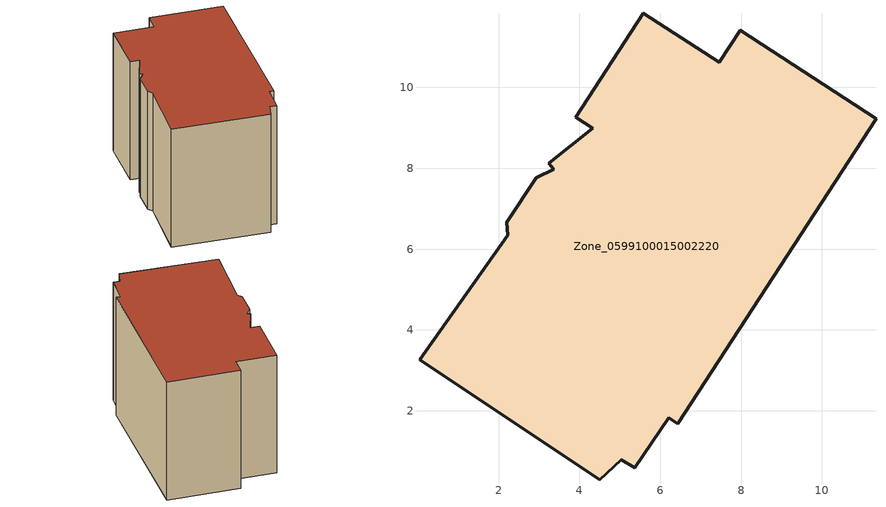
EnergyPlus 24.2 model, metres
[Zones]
Zone_0599100015002220
 floor ground (C_G): 7.46,10.62 7.98,11.41 11.34,9.23 6.43,1.69 6.21,1.83 5.36,0.6 5.04,0.79 4.5,0.3 0.04,3.26 2.22,6.35 2.2,6.67 2.93,7.77 3.37,7.98 3.24,8.12 4.33,8.99 3.9,9.27 5.58,11.83 z0.85
 wall outside (C_F): 7.98,11.41 7.46,10.62 5.58,11.83 3.9,9.27 4.33,8.99 3.24,8.12 3.37,7.98 2.93,7.77 2.2,6.67 2.22,6.35 0.04,3.26 4.5,0.3 5.04,0.79 5.36,0.6 6.21,1.83 6.43,1.69 11.34,9.23 7.98,11.41 z0.85:7.95
 roof outside (C_R): 5.36,0.6 6.21,1.83 6.43,1.69 11.34,9.23 7.98,11.41 7.46,10.62 5.58,11.83 3.9,9.27 4.33,8.99 3.24,8.12 3.37,7.98 2.93,7.77 2.2,6.67 2.22,6.35 0.04,3.26 4.5,0.3 5.04,0.79 z7.95
[BUILDING]
Pand.0599100015002220: North Axis=0; Terrain=City; Loads Convergence Tolerance Value=0.04; Temperature Convergence Tolerance Value=0.4; Solar Distribution=FullExterior; Maximum Number of Warmup Days=25; Minimum Number of Warmup Days=1
[Site:Location]
Rotterdam.The.Hague.AP_ZH_NLD Design_Conditions: Latitude=51.96; Longitude=4.45; Time Zone=1; Elevation=-4.5
[SITE:GROUNDTEMPERATURE:BUILDINGSURFACE]
18, 18, 18, 18, 18, 18, 18, 18, 18, 18, 18, 18
[MATERIAL] Thermal Absorptance=0.9; Solar Absorptance=0.7; Visible Absorptance=0.7
Name | Roughness | Thickness | Conductivity | Density | Specific Heat
G.TC.1965-1974 | MediumSmooth | 0.15 | 0.882353 | 540 | 1210
F.TC.1965-1974 | Rough | 0.3 | 0.697674 | 1920 | 840
R.TC.1965-1974 | MediumRough | 0.2 | 0.232558 | 1500 | 1000
[CONSTRUCTION]
C_G: G.TC.1965-1974
C_F: F.TC.1965-1974
C_R: R.TC.1965-1974
[ZONE]
Zone_0599100015002220: Type=1; Multiplier=1; Ceiling Height=Autocalculate; Volume=Autocalculate; Floor Area=autocalculate; Part of Total Floor Area=Yes
[ZONEINFILTRATION:DESIGNFLOWRATE]
Infil_Zone_0599100015002220: Zone or ZoneList or Space or SpaceList=Zone_0599100015002220; Schedule=AlwaysOn; Design Flow Rate Calculation Method=Flow/Area; Flow Rate per Floor Area=0.003; Constant Term Coefficient=1; Temperature Term Coefficient=0; Velocity Term Coefficient=0; Velocity Squared Term Coefficient=0
[HVACTEMPLATE:ZONE:IDEALLOADSAIRSYSTEM]
Zone_0599100015002220: Maximum Heating Supply Air Temperature=50; Minimum Cooling Supply Air Temperature=13; Maximum Heating Supply Air Humidity Ratio=0.0156; Minimum Cooling Supply Air Humidity Ratio=0.0077; Heating Limit=NoLimit; Cooling Limit=NoLimit; Dehumidification Control Type=ConstantSensibleHeatRatio; Cooling Sensible Heat Ratio=0.7; Dehumidification Setpoint=60; Humidification Control Type=None; Humidification Setpoint=30; Outdoor Air Method=None; Outdoor Air Flow Rate per Person=0.00944; Outdoor Air Flow Rate per Zone Floor Area=0; Outdoor Air Flow Rate per Zone=0; Demand Controlled Ventilation Type=None; Outdoor Air Economizer Type=NoEconomizer; Heat Recovery Type=None; Sensible Heat Recovery Effectiveness=0.7; Latent Heat Recovery Effectiveness=0.65
[ZONECONTROL:THERMOSTAT]
ThermostatControl_Zone_0599100015002220: Zone or ZoneList=Zone_0599100015002220; Control Type Schedule=DualSetpointControlType; Control 1=Thermostat_Zone_0599100015002220; Temperature Difference Between Cutout And Setpoint=0
[THERMOSTATSETPOINT:DUALSETPOINT]
Thermostat_Zone_0599100015002220: Heating Setpoint Temperature Schedule=HeatingSetpoint_Zone_0599100015002220; Cooling Setpoint Temperature Schedule=CoolingSetpoint_Zone_0599100015002220
[SCHEDULE:COMPACT]
HeatingSetpoint_Zone_0599100015002220: Through: 12/31, For: AllDays, Until: 24:00, 21
CoolingSetpoint_Zone_0599100015002220: Through: 12/31, For: AllDays, Until: 24:00, 24
DualSetpointControlType: Through: 12/31, For: AllDays, Until: 24:00, 4
AlwaysOn: Through: 12/31, For: AllDays, Until: 24:00, 1
